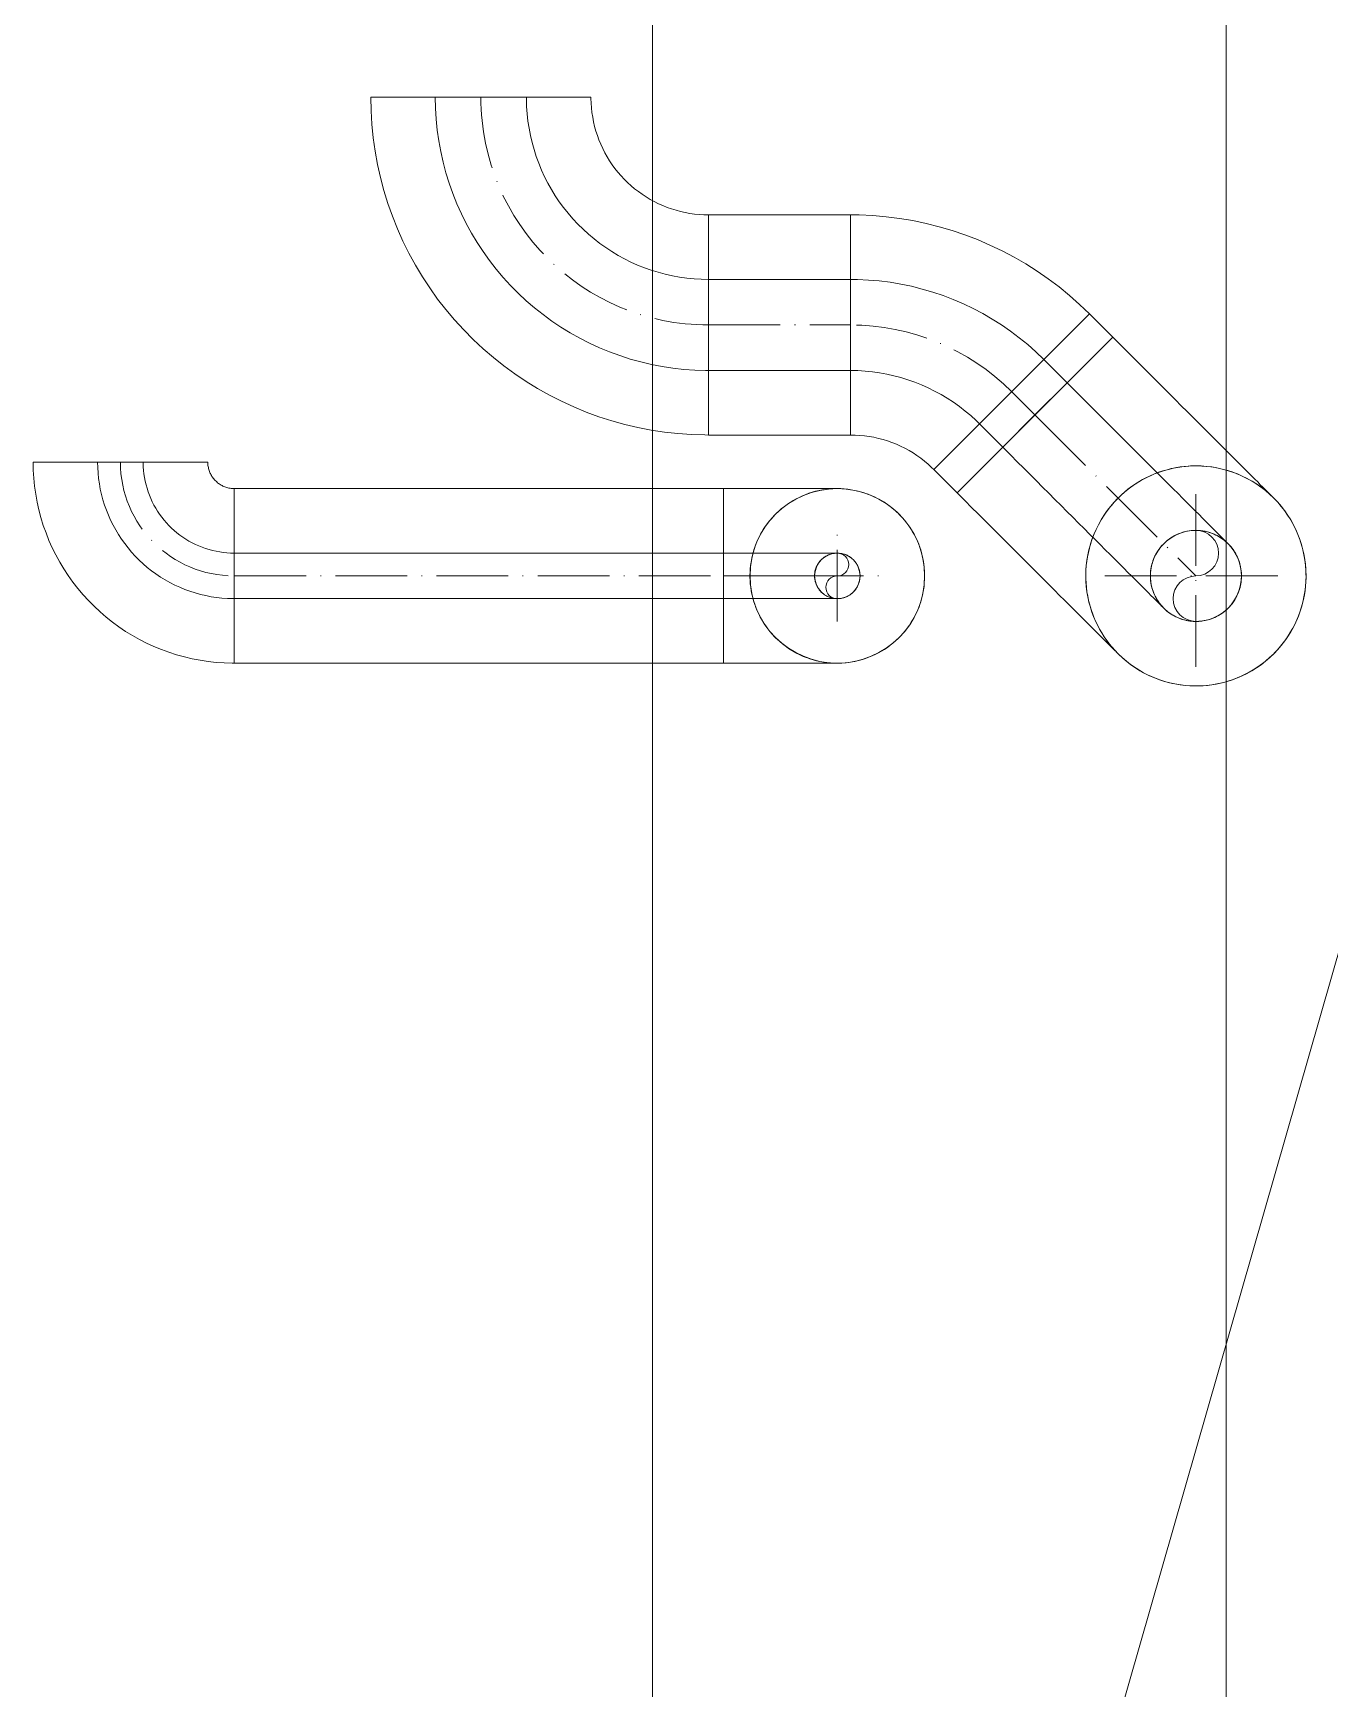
# Model space of a CAD drawing. Header units: millimetres. Extents: x -88595 to 880822, y -1054509 to -148035.
# Drawn here: x 313996.9 to 314177.7, y -277166 to -276935.1 of the extents above; entities that cross this region are included whole.
import ezdxf

# ---------------------------------------------------------------- set-up
doc = ezdxf.new("R2010")
doc.units = ezdxf.units.MM
for name, pattern in [('$0$ADSK_Осевая', [14, 10, -2, 0, -2]), ('$1$ADSK_Осевая', [14, 10, -2, 0, -2]), ('ADSK_Линия сетки', [25, 20, -2.5, 0, -2.5])]:
    doc.linetypes.add(name, pattern=pattern)
for name, color, linetype, lineweight in [('Изоляция', 7, 'Continuous', 18), ('Оборудование', 7, 'Continuous', 18), ('Оси', 7, 'Continuous', 9), ('Перекрытие', 7, 'Continuous', 18), ('Трубопровод', 7, 'Continuous', 18), ('Трубопроводы', 7, 'Continuous', 18)]:
    doc.layers.add(name, color=color, linetype=linetype, lineweight=lineweight)

# ---------------------------------------------------------------- blocks, each defined once
blk = doc.blocks.new('$0$ADSK_МедьПайка_Отвод-гнутая труба - Отвод _гнутая труба_-V36-В_Координация_1 этаж ОВ3')
at = {"layer": 'Трубопроводы', "color": 134, "true_color": 0x00a6a6}
for p, q in [((6.35, 31.75), (-6.35, 31.75)), ((6.35, 31.75), (-6.35, 31.75)), ((-31.75, 6.35), (-31.75, -6.35)), ((-31.75, 6.35), (-31.75, -6.35))]:
    blk.add_line(p, q, dxfattribs=at)
at = {"layer": 'Трубопроводы', "color": 134, "true_color": 0x00a6a6, "flags": 128}
for points in [[(-31.75, -6.35), (-30.23, -6.32), (-28.71, -6.23), (-27.19, -6.08), (-25.68, -5.86), (-24.18, -5.59), (-22.69, -5.26), (-21.22, -4.87), (-19.77, -4.42), (-18.33, -3.91), (-16.91, -3.34), (-15.52, -2.72), (-14.16, -2.04), (-12.82, -1.31), (-11.51, -0.53), (-10.24, 0.3), (-9, 1.19), (-7.79, 2.12), (-6.63, 3.11), (-5.5, 4.13), (-4.42, 5.21), (-3.38, 6.32), (-2.38, 7.47), (-1.44, 8.67), (-0.54, 9.9), (0.31, 11.16), (1.11, 12.46), (1.85, 13.79), (2.54, 15.15), (3.18, 16.54), (3.76, 17.94), (4.28, 19.38), (4.75, 20.83), (5.16, 22.29), (5.51, 23.78), (5.8, 25.27), (6.02, 26.78), (6.19, 28.3), (6.3, 29.82), (6.35, 31.34), (6.35, 31.75)], [(-6.35, 31.75), (-6.37, 30.73), (-6.43, 29.72), (-6.53, 28.71), (-6.67, 27.7), (-6.86, 26.7), (-7.08, 25.71), (-7.34, 24.73), (-7.64, 23.76), (-7.98, 22.8), (-8.36, 21.86), (-8.77, 20.93), (-9.22, 20.02), (-9.71, 19.13), (-10.23, 18.26), (-10.79, 17.41), (-11.38, 16.58), (-12, 15.78), (-12.65, 15), (-13.34, 14.25), (-14.05, 13.53), (-14.8, 12.84), (-15.57, 12.17), (-16.36, 11.54), (-17.18, 10.94), (-18.03, 10.38), (-18.89, 9.84), (-19.78, 9.35), (-20.68, 8.89), (-21.61, 8.46), (-22.55, 8.08), (-23.5, 7.73), (-24.47, 7.42), (-25.45, 7.14), (-26.44, 6.91), (-27.43, 6.72), (-28.44, 6.57), (-29.45, 6.45), (-30.46, 6.38), (-31.48, 6.35), (-31.75, 6.35)]]:
    blk.add_lwpolyline(points, dxfattribs=at)
blk = doc.blocks.new('$0$ADSK_МедьПайка_Отвод-гнутая труба - Отвод _гнутая труба_-3264726-В_Координация_1 этаж ОВ3')
at = {"layer": 'Трубопроводы', "color": 134, "true_color": 0x00a6a6}
for p, q in [((13.79, 4.81), (4.81, 13.79)), ((13.79, 4.81), (4.81, 13.79)), ((-13.15, 6.35), (-13.15, -6.35)), ((-13.15, 6.35), (-13.15, -6.35))]:
    blk.add_line(p, q, dxfattribs=at)
at = {"layer": 'Трубопроводы', "color": 134, "true_color": 0x00a6a6, "flags": 128}
for points in [[(4.81, 13.79), (4.08, 13.09), (3.32, 12.41), (2.53, 11.77), (1.72, 11.16), (0.88, 10.58), (0.03, 10.04), (-0.85, 9.53), (-1.75, 9.05), (-2.67, 8.61), (-3.6, 8.21), (-4.55, 7.85), (-5.51, 7.53), (-6.49, 7.24), (-7.47, 6.99), (-8.47, 6.79), (-9.47, 6.62), (-10.48, 6.49), (-11.49, 6.4), (-12.51, 6.36), (-13.15, 6.35)], [(-13.15, -6.35), (-11.63, -6.32), (-10.11, -6.23), (-8.59, -6.08), (-7.08, -5.86), (-5.58, -5.59), (-4.09, -5.26), (-2.62, -4.87), (-1.17, -4.42), (0.27, -3.91), (1.69, -3.34), (3.08, -2.72), (4.44, -2.04), (5.78, -1.31), (7.09, -0.53), (8.36, 0.3), (9.6, 1.19), (10.81, 2.12), (11.97, 3.11), (13.1, 4.13), (13.79, 4.81)]]:
    blk.add_lwpolyline(points, dxfattribs=at)
blk = doc.blocks.new('$0$ADSK_МедьПайка_Отвод-гнутая труба - Отвод _гнутая труба_-3260024-В_Координация_1 этаж ОВ3')
at = {"layer": 'Трубопроводы', "color": 134, "true_color": 0x00a6a6}
for p, q in [((-16459.6, 18290.58), (-16459.6, 18284.23)), ((-16459.6, 18284.23), (-16459.6, 18277.88))]:
    blk.add_line(p, q, dxfattribs=at)
at = {"layer": 'Трубопроводы', "color": 134, "true_color": 0x00a6a6, "flags": 128}
for points in [[(-16459.6, 18290.58), (-16458.33, 18290.58), (-16457.06, 18290.58), (-16455.8, 18290.58), (-16454.54, 18290.58), (-16453.29, 18290.58), (-16452.05, 18290.58), (-16450.83, 18290.58), (-16449.61, 18290.58), (-16448.42, 18290.58), (-16447.24, 18290.58), (-16446.08, 18290.58), (-16444.94, 18290.58), (-16443.82, 18290.58), (-16442.74, 18290.58), (-16441.67, 18290.58), (-16440.64, 18290.58), (-16439.64, 18290.58), (-16438.67, 18290.58), (-16437.73, 18290.58), (-16436.82, 18290.58), (-16435.96, 18290.58), (-16435.13, 18290.58), (-16434.34, 18290.58), (-16433.59, 18290.58), (-16432.88, 18290.58), (-16432.22, 18290.58), (-16431.6, 18290.58), (-16431.02, 18290.58), (-16430.49, 18290.58), (-16430.01, 18290.58), (-16429.57, 18290.58), (-16429.18, 18290.58), (-16428.84, 18290.58), (-16428.55, 18290.58), (-16428.31, 18290.58), (-16428.12, 18290.58), (-16427.98, 18290.58), (-16427.89, 18290.58), (-16427.85, 18290.58)], [(-16434.2, 18284.23), (-16434.2, 18284.49), (-16434.18, 18284.74), (-16434.15, 18284.99), (-16434.12, 18285.24), (-16434.07, 18285.49), (-16434.02, 18285.74), (-16433.95, 18285.99), (-16433.88, 18286.23), (-16433.79, 18286.47), (-16433.7, 18286.71), (-16433.6, 18286.94), (-16433.48, 18287.17), (-16433.36, 18287.39), (-16433.23, 18287.61), (-16433.09, 18287.82), (-16432.94, 18288.03), (-16432.79, 18288.23), (-16432.62, 18288.42), (-16432.45, 18288.61), (-16432.27, 18288.79), (-16432.09, 18288.96), (-16431.9, 18289.13), (-16431.7, 18289.28), (-16431.49, 18289.43), (-16431.28, 18289.58), (-16431.07, 18289.71), (-16430.84, 18289.83), (-16430.62, 18289.95), (-16430.39, 18290.05), (-16430.15, 18290.15), (-16429.91, 18290.24), (-16429.67, 18290.32), (-16429.43, 18290.38), (-16429.18, 18290.44), (-16428.93, 18290.49), (-16428.68, 18290.53), (-16428.43, 18290.56), (-16428.17, 18290.57), (-16427.92, 18290.58), (-16427.85, 18290.58)], [(-16427.85, 18290.58), (-16427.6, 18290.58), (-16427.34, 18290.56), (-16427.09, 18290.54), (-16426.84, 18290.5), (-16426.59, 18290.46), (-16426.34, 18290.4), (-16426.1, 18290.34), (-16425.85, 18290.26), (-16425.61, 18290.18), (-16425.38, 18290.08), (-16425.15, 18289.98), (-16424.92, 18289.87), (-16424.7, 18289.74), (-16424.48, 18289.61), (-16424.27, 18289.47), (-16424.06, 18289.33), (-16423.86, 18289.17), (-16423.66, 18289.01), (-16423.48, 18288.84), (-16423.3, 18288.66), (-16423.12, 18288.47), (-16422.96, 18288.28), (-16422.8, 18288.08), (-16422.65, 18287.87), (-16422.51, 18287.66), (-16422.37, 18287.45), (-16422.25, 18287.23), (-16422.13, 18287), (-16422.03, 18286.77), (-16421.93, 18286.53), (-16421.84, 18286.3), (-16421.77, 18286.05), (-16421.7, 18285.81), (-16421.64, 18285.56), (-16421.59, 18285.31), (-16421.55, 18285.06), (-16421.53, 18284.81), (-16421.51, 18284.56), (-16421.5, 18284.3), (-16421.5, 18284.23)], [(-16427.85, 18277.88), (-16428.1, 18277.89), (-16428.36, 18277.9), (-16428.61, 18277.93), (-16428.86, 18277.96), (-16429.11, 18278.01), (-16429.36, 18278.06), (-16429.61, 18278.13), (-16429.85, 18278.21), (-16430.09, 18278.29), (-16430.32, 18278.38), (-16430.56, 18278.49), (-16430.78, 18278.6), (-16431.01, 18278.72), (-16431.22, 18278.85), (-16431.44, 18278.99), (-16431.64, 18279.14), (-16431.84, 18279.3), (-16432.04, 18279.46), (-16432.23, 18279.63), (-16432.41, 18279.81), (-16432.58, 18279.99), (-16432.74, 18280.19), (-16432.9, 18280.39), (-16433.05, 18280.59), (-16433.19, 18280.8), (-16433.33, 18281.02), (-16433.45, 18281.24), (-16433.57, 18281.47), (-16433.67, 18281.7), (-16433.77, 18281.93), (-16433.86, 18282.17), (-16433.93, 18282.41), (-16434, 18282.66), (-16434.06, 18282.9), (-16434.11, 18283.15), (-16434.15, 18283.4), (-16434.17, 18283.66), (-16434.19, 18283.91), (-16434.2, 18284.16), (-16434.2, 18284.23)], [(-16421.5, 18284.23), (-16421.51, 18283.98), (-16421.52, 18283.73), (-16421.55, 18283.47), (-16421.58, 18283.22), (-16421.63, 18282.97), (-16421.68, 18282.72), (-16421.75, 18282.48), (-16421.82, 18282.24), (-16421.91, 18282), (-16422, 18281.76), (-16422.11, 18281.53), (-16422.22, 18281.3), (-16422.34, 18281.08), (-16422.47, 18280.86), (-16422.61, 18280.65), (-16422.76, 18280.44), (-16422.91, 18280.24), (-16423.08, 18280.05), (-16423.25, 18279.86), (-16423.43, 18279.68), (-16423.61, 18279.5), (-16423.8, 18279.34), (-16424, 18279.18), (-16424.21, 18279.03), (-16424.42, 18278.89), (-16424.64, 18278.76), (-16424.86, 18278.63), (-16425.08, 18278.52), (-16425.31, 18278.41), (-16425.55, 18278.31), (-16425.79, 18278.23), (-16426.03, 18278.15), (-16426.27, 18278.08), (-16426.52, 18278.02), (-16426.77, 18277.98), (-16427.02, 18277.94), (-16427.27, 18277.91), (-16427.53, 18277.89), (-16427.78, 18277.88), (-16427.85, 18277.88)], [(-16427.85, 18277.88), (-16427.88, 18277.88), (-16427.95, 18277.88), (-16428.08, 18277.88), (-16428.26, 18277.88), (-16428.48, 18277.88), (-16428.76, 18277.88), (-16429.09, 18277.88), (-16429.46, 18277.88), (-16429.89, 18277.88), (-16430.36, 18277.88), (-16430.87, 18277.88), (-16431.44, 18277.88), (-16432.05, 18277.88), (-16432.7, 18277.88), (-16433.4, 18277.88), (-16434.13, 18277.88), (-16434.91, 18277.88), (-16435.73, 18277.88), (-16436.59, 18277.88), (-16437.48, 18277.88), (-16438.41, 18277.88), (-16439.37, 18277.88), (-16440.37, 18277.88), (-16441.39, 18277.88), (-16442.45, 18277.88), (-16443.53, 18277.88), (-16444.64, 18277.88), (-16445.77, 18277.88), (-16446.92, 18277.88), (-16448.1, 18277.88), (-16449.29, 18277.88), (-16450.5, 18277.88), (-16451.72, 18277.88), (-16452.96, 18277.88), (-16454.2, 18277.88), (-16455.46, 18277.88), (-16456.72, 18277.88), (-16457.99, 18277.88), (-16459.26, 18277.88), (-16459.6, 18277.88)]]:
    blk.add_lwpolyline(points, dxfattribs=at)
at = {"layer": 'Трубопроводы', "color": 134, "true_color": 0x00a6a6}
for start, end in [(0, 180), (180, 0)]:
    blk.add_arc((-16427.85, 18284.23), 6.35, start, end, dxfattribs=at)
blk = doc.blocks.new('$0$ADSK_МедьПайка_Отвод-гнутая труба - Отвод _гнутая труба_-V38-В_Координация_1 этаж ОВ3')
at = {"layer": 'Трубопроводы', "color": 190, "true_color": 0x8000ff}
for p, q in [((3.17, 15.87), (-3.18, 15.87)), ((3.17, 15.87), (-3.18, 15.87)), ((-15.88, 3.17), (-15.88, -3.18)), ((-15.88, 3.17), (-15.88, -3.18))]:
    blk.add_line(p, q, dxfattribs=at)
at = {"layer": 'Трубопроводы', "color": 190, "true_color": 0x8000ff, "flags": 128}
for points in [[(-15.88, -3.18), (-15.11, -3.16), (-14.35, -3.11), (-13.59, -3.04), (-12.84, -2.93), (-12.09, -2.8), (-11.35, -2.63), (-10.61, -2.43), (-9.88, -2.21), (-9.16, -1.95), (-8.46, -1.67), (-7.76, -1.36), (-7.08, -1.02), (-6.41, -0.66), (-5.76, -0.27), (-5.12, 0.15), (-4.5, 0.6), (-3.9, 1.06), (-3.31, 1.55), (-2.75, 2.07), (-2.21, 2.6), (-1.69, 3.16), (-1.19, 3.74), (-0.72, 4.33), (-0.27, 4.95), (0.16, 5.58), (0.55, 6.23), (0.93, 6.9), (1.27, 7.58), (1.59, 8.27), (1.88, 8.97), (2.14, 9.69), (2.38, 10.41), (2.58, 11.15), (2.75, 11.89), (2.9, 12.64), (3.01, 13.39), (3.1, 14.15), (3.15, 14.91), (3.17, 15.67), (3.17, 15.87)], [(-3.18, 15.87), (-3.19, 15.37), (-3.22, 14.86), (-3.27, 14.35), (-3.34, 13.85), (-3.43, 13.35), (-3.54, 12.86), (-3.67, 12.37), (-3.82, 11.88), (-3.99, 11.4), (-4.18, 10.93), (-4.38, 10.47), (-4.61, 10.01), (-4.85, 9.56), (-5.11, 9.13), (-5.39, 8.7), (-5.69, 8.29), (-6, 7.89), (-6.33, 7.5), (-6.67, 7.13), (-7.03, 6.76), (-7.4, 6.42), (-7.78, 6.09), (-8.18, 5.77), (-8.59, 5.47), (-9.01, 5.19), (-9.45, 4.92), (-9.89, 4.67), (-10.34, 4.44), (-10.8, 4.23), (-11.27, 4.04), (-11.75, 3.86), (-12.23, 3.71), (-12.72, 3.57), (-13.22, 3.46), (-13.72, 3.36), (-14.22, 3.28), (-14.72, 3.23), (-15.23, 3.19), (-15.74, 3.18), (-15.88, 3.17)]]:
    blk.add_lwpolyline(points, dxfattribs=at)
blk = doc.blocks.new('$0$ADSK_МедьПайка_Отвод-гнутая труба - Отвод _гнутая труба_-94627-В_Координация_1 этаж ОВ3')
at = {"layer": 'Трубопроводы', "color": 190, "true_color": 0x8000ff}
for p, q in [((-16488.73, 18357.41), (-16488.73, 18354.23)), ((-16488.73, 18354.23), (-16488.73, 18351.06))]:
    blk.add_line(p, q, dxfattribs=at)
at = {"layer": 'Трубопроводы', "color": 190, "true_color": 0x8000ff, "flags": 128}
for points in [[(-16488.73, 18357.41), (-16488.09, 18357.41), (-16487.46, 18357.41), (-16486.83, 18357.41), (-16486.2, 18357.41), (-16485.57, 18357.41), (-16484.95, 18357.41), (-16484.34, 18357.41), (-16483.73, 18357.41), (-16483.13, 18357.41), (-16482.54, 18357.41), (-16481.96, 18357.41), (-16481.39, 18357.41), (-16480.84, 18357.41), (-16480.29, 18357.41), (-16479.76, 18357.41), (-16479.25, 18357.41), (-16478.74, 18357.41), (-16478.26, 18357.41), (-16477.79, 18357.41), (-16477.34, 18357.41), (-16476.9, 18357.41), (-16476.49, 18357.41), (-16476.1, 18357.41), (-16475.72, 18357.41), (-16475.37, 18357.41), (-16475.03, 18357.41), (-16474.72, 18357.41), (-16474.44, 18357.41), (-16474.17, 18357.41), (-16473.93, 18357.41), (-16473.71, 18357.41), (-16473.52, 18357.41), (-16473.35, 18357.41), (-16473.2, 18357.41), (-16473.08, 18357.41), (-16472.99, 18357.41), (-16472.92, 18357.41), (-16472.87, 18357.41), (-16472.85, 18357.41)], [(-16476.03, 18354.23), (-16476.02, 18354.36), (-16476.02, 18354.49), (-16476, 18354.61), (-16475.99, 18354.74), (-16475.96, 18354.86), (-16475.93, 18354.99), (-16475.9, 18355.11), (-16475.86, 18355.23), (-16475.82, 18355.35), (-16475.77, 18355.47), (-16475.72, 18355.59), (-16475.67, 18355.7), (-16475.61, 18355.81), (-16475.54, 18355.92), (-16475.47, 18356.03), (-16475.4, 18356.13), (-16475.32, 18356.23), (-16475.24, 18356.33), (-16475.15, 18356.42), (-16475.06, 18356.51), (-16474.97, 18356.6), (-16474.87, 18356.68), (-16474.77, 18356.76), (-16474.67, 18356.83), (-16474.57, 18356.9), (-16474.46, 18356.97), (-16474.35, 18357.03), (-16474.23, 18357.09), (-16474.12, 18357.14), (-16474, 18357.19), (-16473.88, 18357.24), (-16473.76, 18357.27), (-16473.64, 18357.31), (-16473.51, 18357.34), (-16473.39, 18357.36), (-16473.26, 18357.38), (-16473.14, 18357.39), (-16473.01, 18357.4), (-16472.88, 18357.41), (-16472.85, 18357.41)], [(-16472.85, 18357.41), (-16472.72, 18357.41), (-16472.6, 18357.4), (-16472.47, 18357.38), (-16472.34, 18357.37), (-16472.22, 18357.34), (-16472.1, 18357.32), (-16471.97, 18357.28), (-16471.85, 18357.25), (-16471.73, 18357.2), (-16471.61, 18357.16), (-16471.5, 18357.11), (-16471.38, 18357.05), (-16471.27, 18356.99), (-16471.16, 18356.92), (-16471.06, 18356.85), (-16470.95, 18356.78), (-16470.85, 18356.7), (-16470.76, 18356.62), (-16470.66, 18356.53), (-16470.57, 18356.44), (-16470.49, 18356.35), (-16470.4, 18356.26), (-16470.32, 18356.16), (-16470.25, 18356.05), (-16470.18, 18355.95), (-16470.11, 18355.84), (-16470.05, 18355.73), (-16469.99, 18355.62), (-16469.94, 18355.5), (-16469.89, 18355.38), (-16469.85, 18355.26), (-16469.81, 18355.14), (-16469.77, 18355.02), (-16469.75, 18354.9), (-16469.72, 18354.77), (-16469.7, 18354.65), (-16469.69, 18354.52), (-16469.68, 18354.39), (-16469.68, 18354.27), (-16469.68, 18354.23)], [(-16472.85, 18351.06), (-16472.98, 18351.06), (-16473.1, 18351.07), (-16473.23, 18351.08), (-16473.36, 18351.1), (-16473.48, 18351.12), (-16473.61, 18351.15), (-16473.73, 18351.18), (-16473.85, 18351.22), (-16473.97, 18351.26), (-16474.09, 18351.31), (-16474.2, 18351.36), (-16474.32, 18351.42), (-16474.43, 18351.48), (-16474.54, 18351.54), (-16474.64, 18351.61), (-16474.75, 18351.69), (-16474.85, 18351.76), (-16474.94, 18351.85), (-16475.04, 18351.93), (-16475.13, 18352.02), (-16475.21, 18352.11), (-16475.3, 18352.21), (-16475.38, 18352.31), (-16475.45, 18352.41), (-16475.52, 18352.52), (-16475.59, 18352.63), (-16475.65, 18352.74), (-16475.71, 18352.85), (-16475.76, 18352.96), (-16475.81, 18353.08), (-16475.85, 18353.2), (-16475.89, 18353.32), (-16475.93, 18353.44), (-16475.96, 18353.57), (-16475.98, 18353.69), (-16476, 18353.82), (-16476.01, 18353.94), (-16476.02, 18354.07), (-16476.03, 18354.2), (-16476.03, 18354.23)], [(-16469.68, 18354.23), (-16469.68, 18354.11), (-16469.69, 18353.98), (-16469.7, 18353.85), (-16469.72, 18353.73), (-16469.74, 18353.6), (-16469.77, 18353.48), (-16469.8, 18353.36), (-16469.84, 18353.23), (-16469.88, 18353.11), (-16469.93, 18353), (-16469.98, 18352.88), (-16470.03, 18352.77), (-16470.1, 18352.66), (-16470.16, 18352.55), (-16470.23, 18352.44), (-16470.3, 18352.34), (-16470.38, 18352.24), (-16470.46, 18352.14), (-16470.55, 18352.05), (-16470.64, 18351.96), (-16470.73, 18351.87), (-16470.83, 18351.79), (-16470.93, 18351.71), (-16471.03, 18351.63), (-16471.14, 18351.56), (-16471.24, 18351.49), (-16471.35, 18351.43), (-16471.47, 18351.38), (-16471.58, 18351.32), (-16471.7, 18351.27), (-16471.82, 18351.23), (-16471.94, 18351.19), (-16472.06, 18351.16), (-16472.19, 18351.13), (-16472.31, 18351.1), (-16472.44, 18351.08), (-16472.56, 18351.07), (-16472.69, 18351.06), (-16472.82, 18351.06), (-16472.85, 18351.06)], [(-16472.85, 18351.06), (-16472.86, 18351.06), (-16472.9, 18351.06), (-16472.96, 18351.06), (-16473.05, 18351.06), (-16473.17, 18351.06), (-16473.31, 18351.06), (-16473.47, 18351.06), (-16473.66, 18351.06), (-16473.87, 18351.06), (-16474.1, 18351.06), (-16474.36, 18351.06), (-16474.64, 18351.06), (-16474.95, 18351.06), (-16475.28, 18351.06), (-16475.62, 18351.06), (-16475.99, 18351.06), (-16476.38, 18351.06), (-16476.79, 18351.06), (-16477.22, 18351.06), (-16477.67, 18351.06), (-16478.13, 18351.06), (-16478.61, 18351.06), (-16479.11, 18351.06), (-16479.62, 18351.06), (-16480.15, 18351.06), (-16480.69, 18351.06), (-16481.24, 18351.06), (-16481.81, 18351.06), (-16482.39, 18351.06), (-16482.97, 18351.06), (-16483.57, 18351.06), (-16484.17, 18351.06), (-16484.79, 18351.06), (-16485.4, 18351.06), (-16486.03, 18351.06), (-16486.66, 18351.06), (-16487.29, 18351.06), (-16487.92, 18351.06), (-16488.55, 18351.06), (-16488.73, 18351.06)]]:
    blk.add_lwpolyline(points, dxfattribs=at)
at = {"layer": 'Трубопроводы', "color": 190, "true_color": 0x8000ff}
for radius, start, end in [(3.18, 0, 180), (3.17, 180, 0)]:
    blk.add_arc((-16472.85, 18354.23), radius, start, end, dxfattribs=at)
blk = doc.blocks.new('2 этаж')
at = {"lineweight": 18}
for q in [(343417.5, 650956.51), (343542.46, 650847.31)]:
    blk.add_line((343417.5, 650411.51), q, dxfattribs=at)
at = {"layer": 'Оси', "linetype": 'ADSK_Линия сетки', "ltscale": 100}
blk.add_line((343497.5, 697307.15), (343497.5, 631330.37), dxfattribs=at)
at = {"layer": 'Перекрытие', "color": 49, "ltscale": 100, "true_color": 0x464646}
blk.add_line((343417.5, 650411.51), (343417.5, 650956.51), dxfattribs=at)

msp = doc.modelspace()

# ---------------------------------------------------------------- linework, layer by layer
at = {"layer": 'Изоляция', "color": 134, "true_color": 0x00a6a6}
for p, q in [((314043.99, -276944.04), (314074.69, -276944.04)), ((314110.89, -276960.44), (314091.09, -276960.44)), ((314091.09, -276960.44), (314091.09, -276991.14)), ((314110.89, -276991.14), (314110.89, -276960.44)), ((314144.19, -276974.23), (314122.48, -276995.94)), ((314147.44, -276977.48), (314144.19, -276974.23)), ((314125.73, -276999.19), (314147.44, -276977.48)), ((314091.09, -276991.14), (314110.89, -276991.14)), ((314122.48, -276995.94), (314125.73, -276999.19))]:
    msp.add_line(p, q, dxfattribs=at)
at = {"layer": 'Изоляция', "color": 190, "true_color": 0x8000ff}
for p, q in [((313996.91, -276994.91), (314021.26, -276994.91)), ((314093.16, -276998.61), (314024.96, -276998.61)), ((314024.96, -276998.61), (314024.96, -277022.96)), ((314093.16, -277022.96), (314093.16, -276998.61)), ((314024.96, -277022.96), (314093.16, -277022.96))]:
    msp.add_line(p, q, dxfattribs=at)
at = {"layer": 'Изоляция', "color": 134, "true_color": 0x00a6a6, "flags": 128}
for points in [[(314043.99, -276944.04), (314044.03, -276945.92), (314044.14, -276947.8), (314044.33, -276949.68), (314044.59, -276951.54), (314044.93, -276953.39), (314045.34, -276955.23), (314045.83, -276957.05), (314046.38, -276958.85), (314047.01, -276960.63), (314047.71, -276962.38), (314048.48, -276964.1), (314049.31, -276965.79), (314050.22, -276967.44), (314051.19, -276969.06), (314052.22, -276970.63), (314053.31, -276972.17), (314054.47, -276973.65), (314055.68, -276975.09), (314056.95, -276976.49), (314058.28, -276977.83), (314059.65, -276979.11), (314061.08, -276980.34), (314062.56, -276981.51), (314064.08, -276982.62), (314065.64, -276983.67), (314067.25, -276984.66), (314068.89, -276985.58), (314070.57, -276986.43), (314072.28, -276987.22), (314074.02, -276987.94), (314075.79, -276988.58), (314077.59, -276989.16), (314079.4, -276989.66), (314081.24, -276990.09), (314083.09, -276990.45), (314084.95, -276990.74), (314086.82, -276990.94), (314088.7, -276991.08), (314090.58, -276991.13), (314091.09, -276991.14)], [(314091.09, -276960.44), (314090.44, -276960.42), (314089.78, -276960.39), (314089.13, -276960.32), (314088.48, -276960.23), (314087.83, -276960.11), (314087.19, -276959.97), (314086.56, -276959.8), (314085.93, -276959.61), (314085.31, -276959.39), (314084.7, -276959.14), (314084.11, -276958.88), (314083.52, -276958.58), (314082.94, -276958.27), (314082.38, -276957.93), (314081.83, -276957.57), (314081.3, -276957.19), (314080.78, -276956.79), (314080.28, -276956.37), (314079.79, -276955.92), (314079.33, -276955.46), (314078.88, -276954.98), (314078.45, -276954.49), (314078.04, -276953.97), (314077.66, -276953.44), (314077.29, -276952.9), (314076.95, -276952.34), (314076.63, -276951.77), (314076.33, -276951.18), (314076.06, -276950.59), (314075.81, -276949.98), (314075.58, -276949.36), (314075.38, -276948.74), (314075.2, -276948.11), (314075.05, -276947.47), (314074.93, -276946.83), (314074.83, -276946.18), (314074.76, -276945.52), (314074.71, -276944.87), (314074.69, -276944.21), (314074.69, -276944.04)], [(314144.19, -276974.23), (314142.83, -276972.93), (314141.42, -276971.68), (314139.97, -276970.49), (314138.46, -276969.35), (314136.91, -276968.28), (314135.32, -276967.27), (314133.69, -276966.33), (314132.02, -276965.45), (314130.32, -276964.64), (314128.59, -276963.89), (314126.83, -276963.22), (314125.05, -276962.62), (314123.24, -276962.09), (314121.41, -276961.63), (314119.57, -276961.24), (314117.71, -276960.93), (314115.84, -276960.7), (314113.97, -276960.54), (314112.08, -276960.45), (314110.89, -276960.44)], [(314147.44, -276977.48), (314148.34, -276978.38), (314149.24, -276979.28), (314150.13, -276980.17), (314151.02, -276981.06), (314151.9, -276981.94), (314152.78, -276982.82), (314153.65, -276983.69), (314154.5, -276984.55), (314155.35, -276985.39), (314156.18, -276986.23), (314157, -276987.05), (314157.81, -276987.85), (314158.6, -276988.64), (314159.37, -276989.41), (314160.12, -276990.16), (314160.85, -276990.89), (314161.56, -276991.6), (314162.25, -276992.29), (314162.91, -276992.95), (314163.55, -276993.59), (314164.16, -276994.2), (314164.75, -276994.79), (314165.3, -276995.34), (314165.83, -276995.87), (314166.33, -276996.37), (314166.8, -276996.84), (314167.24, -276997.28), (314167.65, -276997.69), (314168.02, -276998.07), (314168.37, -276998.41), (314168.68, -276998.72), (314168.95, -276998.99), (314169.19, -276999.23), (314169.4, -276999.44), (314169.57, -276999.61), (314169.7, -276999.74), (314169.8, -276999.84), (314169.86, -276999.9), (314169.89, -276999.93)], [(314110.89, -276991.14), (314111.54, -276991.15), (314112.2, -276991.19), (314112.85, -276991.26), (314113.5, -276991.35), (314114.15, -276991.46), (314114.79, -276991.61), (314115.42, -276991.78), (314116.05, -276991.97), (314116.66, -276992.19), (314117.27, -276992.43), (314117.87, -276992.7), (314118.46, -276992.99), (314119.04, -276993.31), (314119.6, -276993.64), (314120.15, -276994), (314120.68, -276994.38), (314121.2, -276994.79), (314121.7, -276995.21), (314122.19, -276995.65), (314122.48, -276995.94)], [(314148.18, -276999.93), (314148.63, -276999.51), (314149.09, -276999.1), (314149.56, -276998.71), (314150.05, -276998.34), (314150.56, -276997.99), (314151.08, -276997.66), (314151.61, -276997.36), (314152.15, -276997.07), (314152.7, -276996.81), (314153.27, -276996.56), (314153.84, -276996.34), (314154.42, -276996.15), (314155.01, -276995.98), (314155.61, -276995.83), (314156.21, -276995.7), (314156.81, -276995.6), (314157.42, -276995.52), (314158.04, -276995.47), (314158.65, -276995.44), (314159.26, -276995.44), (314159.88, -276995.46), (314160.49, -276995.51), (314161.1, -276995.58), (314161.71, -276995.67), (314162.31, -276995.79), (314162.9, -276995.93), (314163.5, -276996.1), (314164.08, -276996.29), (314164.66, -276996.5), (314165.22, -276996.74), (314165.78, -276997), (314166.33, -276997.28), (314166.86, -276997.58), (314167.38, -276997.9), (314167.89, -276998.25), (314168.38, -276998.61), (314168.86, -276998.99), (314169.33, -276999.4), (314169.77, -276999.82), (314169.89, -276999.93)], [(314148.18, -277021.64), (314148.17, -277021.62), (314148.11, -277021.57), (314148.02, -277021.48), (314147.9, -277021.35), (314147.74, -277021.19), (314147.54, -277021), (314147.31, -277020.77), (314147.04, -277020.5), (314146.75, -277020.2), (314146.41, -277019.87), (314146.05, -277019.5), (314145.65, -277019.1), (314145.22, -277018.67), (314144.76, -277018.21), (314144.26, -277017.72), (314143.74, -277017.2), (314143.19, -277016.65), (314142.61, -277016.07), (314142.01, -277015.46), (314141.38, -277014.83), (314140.72, -277014.18), (314140.04, -277013.5), (314139.34, -277012.79), (314138.61, -277012.07), (314137.86, -277011.32), (314137.1, -277010.56), (314136.32, -277009.77), (314135.52, -277008.97), (314134.7, -277008.16), (314133.87, -277007.33), (314133.03, -277006.48), (314132.17, -277005.63), (314131.31, -277004.76), (314130.43, -277003.89), (314129.55, -277003.01), (314128.66, -277002.12), (314127.77, -277001.23), (314126.87, -277000.33), (314125.98, -276999.43), (314125.73, -276999.19)], [(314148.18, -277021.64), (314147.76, -277021.2), (314147.35, -277020.74), (314146.96, -277020.26), (314146.59, -277019.77), (314146.24, -277019.27), (314145.92, -277018.75), (314145.61, -277018.22), (314145.32, -277017.68), (314145.06, -277017.12), (314144.81, -277016.56), (314144.6, -277015.98), (314144.4, -277015.4), (314144.23, -277014.81), (314144.08, -277014.22), (314143.95, -277013.62), (314143.85, -277013.01), (314143.77, -277012.4), (314143.72, -277011.79), (314143.69, -277011.18), (314143.69, -277010.56), (314143.71, -277009.95), (314143.76, -277009.34), (314143.83, -277008.73), (314143.92, -277008.12), (314144.04, -277007.52), (314144.18, -277006.92), (314144.35, -277006.33), (314144.54, -277005.75), (314144.75, -277005.17), (314144.99, -277004.6), (314145.25, -277004.05), (314145.53, -277003.5), (314145.83, -277002.97), (314146.15, -277002.44), (314146.5, -277001.94), (314146.86, -277001.44), (314147.25, -277000.96), (314147.65, -277000.5), (314148.07, -277000.05), (314148.18, -276999.93)], [(314169.89, -276999.93), (314170.32, -277000.38), (314170.73, -277000.84), (314171.11, -277001.31), (314171.48, -277001.8), (314171.83, -277002.31), (314172.16, -277002.82), (314172.47, -277003.36), (314172.76, -277003.9), (314173.02, -277004.45), (314173.26, -277005.02), (314173.48, -277005.59), (314173.68, -277006.17), (314173.85, -277006.76), (314174, -277007.36), (314174.13, -277007.96), (314174.23, -277008.56), (314174.3, -277009.17), (314174.36, -277009.78), (314174.38, -277010.4), (314174.39, -277011.01), (314174.37, -277011.63), (314174.32, -277012.24), (314174.25, -277012.85), (314174.16, -277013.45), (314174.04, -277014.06), (314173.89, -277014.65), (314173.73, -277015.24), (314173.54, -277015.83), (314173.32, -277016.4), (314173.09, -277016.97), (314172.83, -277017.53), (314172.55, -277018.07), (314172.25, -277018.61), (314171.92, -277019.13), (314171.58, -277019.64), (314171.22, -277020.13), (314170.83, -277020.61), (314170.43, -277021.08), (314170.01, -277021.52), (314169.89, -277021.64)], [(314169.89, -277021.64), (314169.45, -277022.07), (314168.99, -277022.47), (314168.52, -277022.86), (314168.02, -277023.23), (314167.52, -277023.58), (314167, -277023.91), (314166.47, -277024.22), (314165.93, -277024.5), (314165.37, -277024.77), (314164.81, -277025.01), (314164.24, -277025.23), (314163.65, -277025.43), (314163.06, -277025.6), (314162.47, -277025.75), (314161.87, -277025.87), (314161.26, -277025.98), (314160.65, -277026.05), (314160.04, -277026.1), (314159.43, -277026.13), (314158.81, -277026.14), (314158.2, -277026.11), (314157.59, -277026.07), (314156.98, -277026), (314156.37, -277025.9), (314155.77, -277025.79), (314155.17, -277025.64), (314154.58, -277025.48), (314154, -277025.29), (314153.42, -277025.07), (314152.86, -277024.84), (314152.3, -277024.58), (314151.75, -277024.3), (314151.22, -277024), (314150.7, -277023.67), (314150.19, -277023.33), (314149.69, -277022.96), (314149.21, -277022.58), (314148.75, -277022.18), (314148.3, -277021.76), (314148.18, -277021.64)]]:
    msp.add_lwpolyline(points, dxfattribs=at)
at = {"layer": 'Изоляция', "color": 190, "true_color": 0x8000ff, "flags": 128}
for points in [[(313996.91, -276994.91), (313996.93, -276996.03), (313997, -276997.15), (313997.11, -276998.27), (313997.27, -276999.38), (313997.47, -277000.49), (313997.71, -277001.58), (313998, -277002.66), (313998.33, -277003.74), (313998.71, -277004.79), (313999.12, -277005.84), (313999.58, -277006.86), (314000.08, -277007.87), (314000.62, -277008.85), (314001.19, -277009.81), (314001.81, -277010.75), (314002.46, -277011.66), (314003.15, -277012.55), (314003.87, -277013.41), (314004.63, -277014.24), (314005.42, -277015.03), (314006.24, -277015.8), (314007.09, -277016.53), (314007.97, -277017.23), (314008.87, -277017.89), (314009.8, -277018.52), (314010.76, -277019.1), (314011.74, -277019.65), (314012.74, -277020.16), (314013.76, -277020.63), (314014.8, -277021.06), (314015.85, -277021.44), (314016.92, -277021.78), (314018, -277022.09), (314019.09, -277022.34), (314020.19, -277022.55), (314021.3, -277022.72), (314022.42, -277022.85), (314023.54, -277022.93), (314024.66, -277022.96), (314024.96, -277022.96)], [(314024.96, -276998.61), (314024.81, -276998.61), (314024.66, -276998.6), (314024.52, -276998.59), (314024.37, -276998.57), (314024.22, -276998.54), (314024.08, -276998.51), (314023.94, -276998.47), (314023.8, -276998.42), (314023.66, -276998.38), (314023.52, -276998.32), (314023.38, -276998.26), (314023.25, -276998.19), (314023.12, -276998.12), (314022.99, -276998.05), (314022.87, -276997.97), (314022.75, -276997.88), (314022.63, -276997.79), (314022.52, -276997.69), (314022.41, -276997.59), (314022.31, -276997.49), (314022.2, -276997.38), (314022.11, -276997.27), (314022.02, -276997.15), (314021.93, -276997.03), (314021.85, -276996.91), (314021.77, -276996.79), (314021.7, -276996.66), (314021.63, -276996.52), (314021.57, -276996.39), (314021.51, -276996.25), (314021.46, -276996.11), (314021.42, -276995.97), (314021.38, -276995.83), (314021.34, -276995.69), (314021.31, -276995.54), (314021.29, -276995.4), (314021.28, -276995.25), (314021.26, -276995.1), (314021.26, -276994.95), (314021.26, -276994.91)], [(314093.16, -276998.61), (314093.8, -276998.61), (314094.43, -276998.61), (314095.06, -276998.61), (314095.69, -276998.61), (314096.32, -276998.61), (314096.94, -276998.61), (314097.55, -276998.61), (314098.16, -276998.61), (314098.76, -276998.61), (314099.35, -276998.61), (314099.93, -276998.61), (314100.49, -276998.61), (314101.05, -276998.61), (314101.6, -276998.61), (314102.13, -276998.61), (314102.64, -276998.61), (314103.15, -276998.61), (314103.63, -276998.61), (314104.1, -276998.61), (314104.55, -276998.61), (314104.98, -276998.61), (314105.4, -276998.61), (314105.79, -276998.61), (314106.17, -276998.61), (314106.52, -276998.61), (314106.85, -276998.61), (314107.16, -276998.61), (314107.45, -276998.61), (314107.72, -276998.61), (314107.96, -276998.61), (314108.18, -276998.61), (314108.37, -276998.61), (314108.54, -276998.61), (314108.69, -276998.61), (314108.81, -276998.61), (314108.9, -276998.61), (314108.97, -276998.61), (314109.02, -276998.61), (314109.04, -276998.61)], [(314096.86, -277010.79), (314096.87, -277010.3), (314096.9, -277009.81), (314096.95, -277009.33), (314097.02, -277008.85), (314097.11, -277008.37), (314097.21, -277007.89), (314097.34, -277007.42), (314097.48, -277006.96), (314097.64, -277006.5), (314097.82, -277006.05), (314098.02, -277005.6), (314098.24, -277005.17), (314098.47, -277004.74), (314098.72, -277004.32), (314098.99, -277003.91), (314099.27, -277003.52), (314099.57, -277003.13), (314099.89, -277002.76), (314100.21, -277002.4), (314100.56, -277002.05), (314100.91, -277001.72), (314101.28, -277001.4), (314101.66, -277001.1), (314102.06, -277000.81), (314102.46, -277000.54), (314102.88, -277000.29), (314103.3, -277000.05), (314103.73, -276999.83), (314104.18, -276999.63), (314104.63, -276999.44), (314105.08, -276999.27), (314105.55, -276999.12), (314106.02, -276998.99), (314106.49, -276998.88), (314106.97, -276998.79), (314107.45, -276998.72), (314107.93, -276998.66), (314108.42, -276998.63), (314108.91, -276998.61), (314109.04, -276998.61)], [(314109.04, -276998.61), (314109.53, -276998.62), (314110.01, -276998.65), (314110.5, -276998.7), (314110.98, -276998.77), (314111.46, -276998.86), (314111.93, -276998.96), (314112.4, -276999.09), (314112.87, -276999.23), (314113.33, -276999.39), (314113.78, -276999.57), (314114.22, -276999.77), (314114.66, -276999.99), (314115.09, -277000.22), (314115.51, -277000.47), (314115.91, -277000.74), (314116.31, -277001.02), (314116.69, -277001.32), (314117.07, -277001.63), (314117.43, -277001.96), (314117.77, -277002.31), (314118.1, -277002.66), (314118.42, -277003.03), (314118.73, -277003.41), (314119.01, -277003.8), (314119.28, -277004.21), (314119.54, -277004.62), (314119.78, -277005.05), (314120, -277005.48), (314120.2, -277005.93), (314120.39, -277006.38), (314120.55, -277006.83), (314120.7, -277007.3), (314120.83, -277007.77), (314120.94, -277008.24), (314121.04, -277008.72), (314121.11, -277009.2), (314121.16, -277009.68), (314121.2, -277010.17), (314121.21, -277010.66), (314121.21, -277010.79)], [(314109.04, -277022.96), (314108.55, -277022.95), (314108.07, -277022.92), (314107.58, -277022.88), (314107.1, -277022.81), (314106.62, -277022.72), (314106.14, -277022.61), (314105.67, -277022.49), (314105.21, -277022.34), (314104.75, -277022.18), (314104.3, -277022), (314103.85, -277021.8), (314103.42, -277021.59), (314102.99, -277021.35), (314102.57, -277021.1), (314102.16, -277020.84), (314101.77, -277020.55), (314101.38, -277020.25), (314101.01, -277019.94), (314100.65, -277019.61), (314100.3, -277019.27), (314099.97, -277018.91), (314099.65, -277018.54), (314099.35, -277018.16), (314099.07, -277017.77), (314098.79, -277017.37), (314098.54, -277016.95), (314098.3, -277016.53), (314098.08, -277016.09), (314097.88, -277015.65), (314097.69, -277015.2), (314097.52, -277014.74), (314097.37, -277014.28), (314097.24, -277013.81), (314097.13, -277013.34), (314097.04, -277012.86), (314096.97, -277012.38), (314096.91, -277011.89), (314096.88, -277011.41), (314096.86, -277010.92), (314096.86, -277010.79)], [(314121.21, -277010.79), (314121.2, -277011.27), (314121.17, -277011.76), (314121.13, -277012.25), (314121.06, -277012.73), (314120.97, -277013.21), (314120.86, -277013.68), (314120.74, -277014.15), (314120.6, -277014.62), (314120.43, -277015.08), (314120.25, -277015.53), (314120.05, -277015.97), (314119.84, -277016.41), (314119.6, -277016.84), (314119.35, -277017.25), (314119.09, -277017.66), (314118.8, -277018.06), (314118.51, -277018.44), (314118.19, -277018.82), (314117.86, -277019.18), (314117.52, -277019.52), (314117.17, -277019.85), (314116.8, -277020.17), (314116.41, -277020.47), (314116.02, -277020.76), (314115.62, -277021.03), (314115.2, -277021.29), (314114.78, -277021.53), (314114.34, -277021.75), (314113.9, -277021.95), (314113.45, -277022.14), (314112.99, -277022.3), (314112.53, -277022.45), (314112.06, -277022.58), (314111.59, -277022.69), (314111.11, -277022.79), (314110.63, -277022.86), (314110.14, -277022.91), (314109.66, -277022.95), (314109.17, -277022.96), (314109.04, -277022.96)], [(314109.04, -277022.96), (314109.03, -277022.96), (314108.99, -277022.96), (314108.92, -277022.96), (314108.84, -277022.96), (314108.72, -277022.96), (314108.58, -277022.96), (314108.42, -277022.96), (314108.23, -277022.96), (314108.02, -277022.96), (314107.79, -277022.96), (314107.53, -277022.96), (314107.24, -277022.96), (314106.94, -277022.96), (314106.61, -277022.96), (314106.27, -277022.96), (314105.9, -277022.96), (314105.51, -277022.96), (314105.1, -277022.96), (314104.67, -277022.96), (314104.22, -277022.96), (314103.76, -277022.96), (314103.28, -277022.96), (314102.78, -277022.96), (314102.27, -277022.96), (314101.74, -277022.96), (314101.2, -277022.96), (314100.65, -277022.96), (314100.08, -277022.96), (314099.5, -277022.96), (314098.92, -277022.96), (314098.32, -277022.96), (314097.72, -277022.96), (314097.1, -277022.96), (314096.49, -277022.96), (314095.86, -277022.96), (314095.23, -277022.96), (314094.6, -277022.96), (314093.97, -277022.96), (314093.34, -277022.96), (314093.16, -277022.96)]]:
    msp.add_lwpolyline(points, dxfattribs=at)
at = {"layer": 'Изоляция', "color": 134, "true_color": 0x00a6a6}
for start, end in [(45, 135), (45, 135), (45, 135), (135, 225), (135, 225), (135, 225), (315, 45), (315, 45), (315, 45), (225, 315), (225, 315), (225, 315)]:
    msp.add_arc((314159.04, -277010.79), 15.35, start, end, dxfattribs=at)
at = {"layer": 'Изоляция', "color": 190, "true_color": 0x8000ff}
for radius, start, end in [(12.17, 90, 180), (12.18, 90, 180), (12.18, 90, 180), (12.17, 0, 90), (12.17, 0, 90), (12.17, 0, 90), (12.17, 180, 270), (12.18, 180, 270), (12.17, 180, 270), (12.17, 270, 0), (12.17, 270, 0), (12.17, 270, 0)]:
    msp.add_arc((314109.04, -277010.79), radius, start, end, dxfattribs=at)
at = {"layer": 'Трубопровод', "color": 134, "true_color": 0x00a6a6}
for p, q in [((314110.89, -276969.44), (314091.09, -276969.44)), ((314141.08, -276983.85), (314137.83, -276980.6)), ((314091.09, -276982.14), (314110.89, -276982.14)), ((314128.85, -276989.58), (314132.1, -276992.83))]:
    msp.add_line(p, q, dxfattribs=at)
at = {"layer": 'Трубопровод', "color": 134, "linetype": '$0$ADSK_Осевая', "true_color": 0x00a6a6}
for p, q in [((314091.09, -276975.79), (314110.89, -276975.79)), ((314091.09, -276975.79), (314110.89, -276975.79)), ((314133.34, -276985.09), (314136.59, -276988.34)), ((314133.34, -276985.09), (314136.59, -276988.34)), ((314159.04, -277023.49), (314159.04, -276998.09)), ((314146.34, -277010.79), (314171.74, -277010.79))]:
    msp.add_line(p, q, dxfattribs=at)
at = {"layer": 'Трубопровод', "color": 190, "linetype": '$0$ADSK_Осевая', "true_color": 0x8000ff}
for p, q in [((314109.04, -277017.14), (314109.04, -277004.44)), ((314024.96, -277010.79), (314093.16, -277010.79)), ((314024.96, -277010.79), (314093.16, -277010.79)), ((314102.69, -277010.79), (314115.39, -277010.79))]:
    msp.add_line(p, q, dxfattribs=at)
at = {"layer": 'Трубопровод', "color": 190, "true_color": 0x8000ff}
for p, q in [((314093.16, -277007.61), (314024.96, -277007.61)), ((314024.96, -277013.96), (314093.16, -277013.96))]:
    msp.add_line(p, q, dxfattribs=at)
at = {"layer": 'Трубопровод', "color": 134, "true_color": 0x00a6a6}
for centre, radius, start, end in [((314159.04, -277010.79), 6.35, 0, 180), ((314159.04, -277007.61), 3.17, 270, 90), ((314159.04, -277010.79), 6.35, 180, 0), ((314159.04, -277013.96), 3.17, 90, 270)]:
    msp.add_arc(centre, radius, start, end, dxfattribs=at)
at = {"layer": 'Трубопровод', "color": 190, "true_color": 0x8000ff}
for centre, radius, start, end in [((314109.04, -277010.79), 3.17, 0, 180), ((314109.04, -277009.2), 1.59, 270, 90), ((314109.04, -277010.79), 3.17, 180, 0), ((314109.04, -277012.38), 1.59, 90, 270)]:
    msp.add_arc(centre, radius, start, end, dxfattribs=at)
at = {"layer": 'Трубопроводы', "color": 134, "linetype": '$0$ADSK_Осевая', "true_color": 0x00a6a6}
msp.add_line((314136.59, -276988.34), (314159.04, -277010.79), dxfattribs=at)
at = {"layer": 'Трубопроводы', "color": 190, "linetype": '$0$ADSK_Осевая', "true_color": 0x8000ff}
msp.add_line((314093.16, -277010.79), (314109.04, -277010.79), dxfattribs=at)
at = {"layer": 'Трубопроводы', "color": 134, "linetype": '$1$ADSK_Осевая', "true_color": 0x00a6a6}
for centre, start, end in [((314091.09, -276944.04), 180, 270), ((314110.89, -277007.54), 45, 90)]:
    msp.add_arc(centre, 31.75, start, end, dxfattribs=at)
at = {"layer": 'Трубопроводы', "color": 190, "linetype": '$1$ADSK_Осевая', "true_color": 0x8000ff}
msp.add_arc((314024.96, -276994.91), 15.88, 180, 270, dxfattribs=at)

# ---------------------------------------------------------------- block references
at = {"layer": 'Оборудование', "color": 5, "true_color": 0x0000ff}
msp.add_blockref('2 этаж', (-29334.25, -927808.44), dxfattribs=at)
at = {"layer": 'Трубопроводы', "color": 134, "true_color": 0x00a6a6}
for name, p, rotation in [('$0$ADSK_МедьПайка_Отвод-гнутая труба - Отвод _гнутая труба_-V36-В_Координация_1 этаж ОВ3', (314059.34, -276975.79), 270), ('$0$ADSK_МедьПайка_Отвод-гнутая труба - Отвод _гнутая труба_-3264726-В_Координация_1 этаж ОВ3', (314124.04, -276975.79), 135), ('$0$ADSK_МедьПайка_Отвод-гнутая труба - Отвод _гнутая труба_-3260024-В_Координация_1 этаж ОВ3', (312846.38, -301555.94), 315)]:
    msp.add_blockref(name, p, dxfattribs=dict(at, rotation=rotation))
at = {"layer": 'Трубопроводы', "color": 190, "true_color": 0x8000ff, "rotation": 270}
msp.add_blockref('$0$ADSK_МедьПайка_Отвод-гнутая труба - Отвод _гнутая труба_-V38-В_Координация_1 этаж ОВ3', (314009.08, -277010.79), dxfattribs=at)
at = {"layer": 'Трубопроводы', "color": 190, "true_color": 0x8000ff}
msp.add_blockref('$0$ADSK_МедьПайка_Отвод-гнутая труба - Отвод _гнутая труба_-94627-В_Координация_1 этаж ОВ3', (330581.89, -295365.02), dxfattribs=at)

doc.saveas('drawing.dxf')
